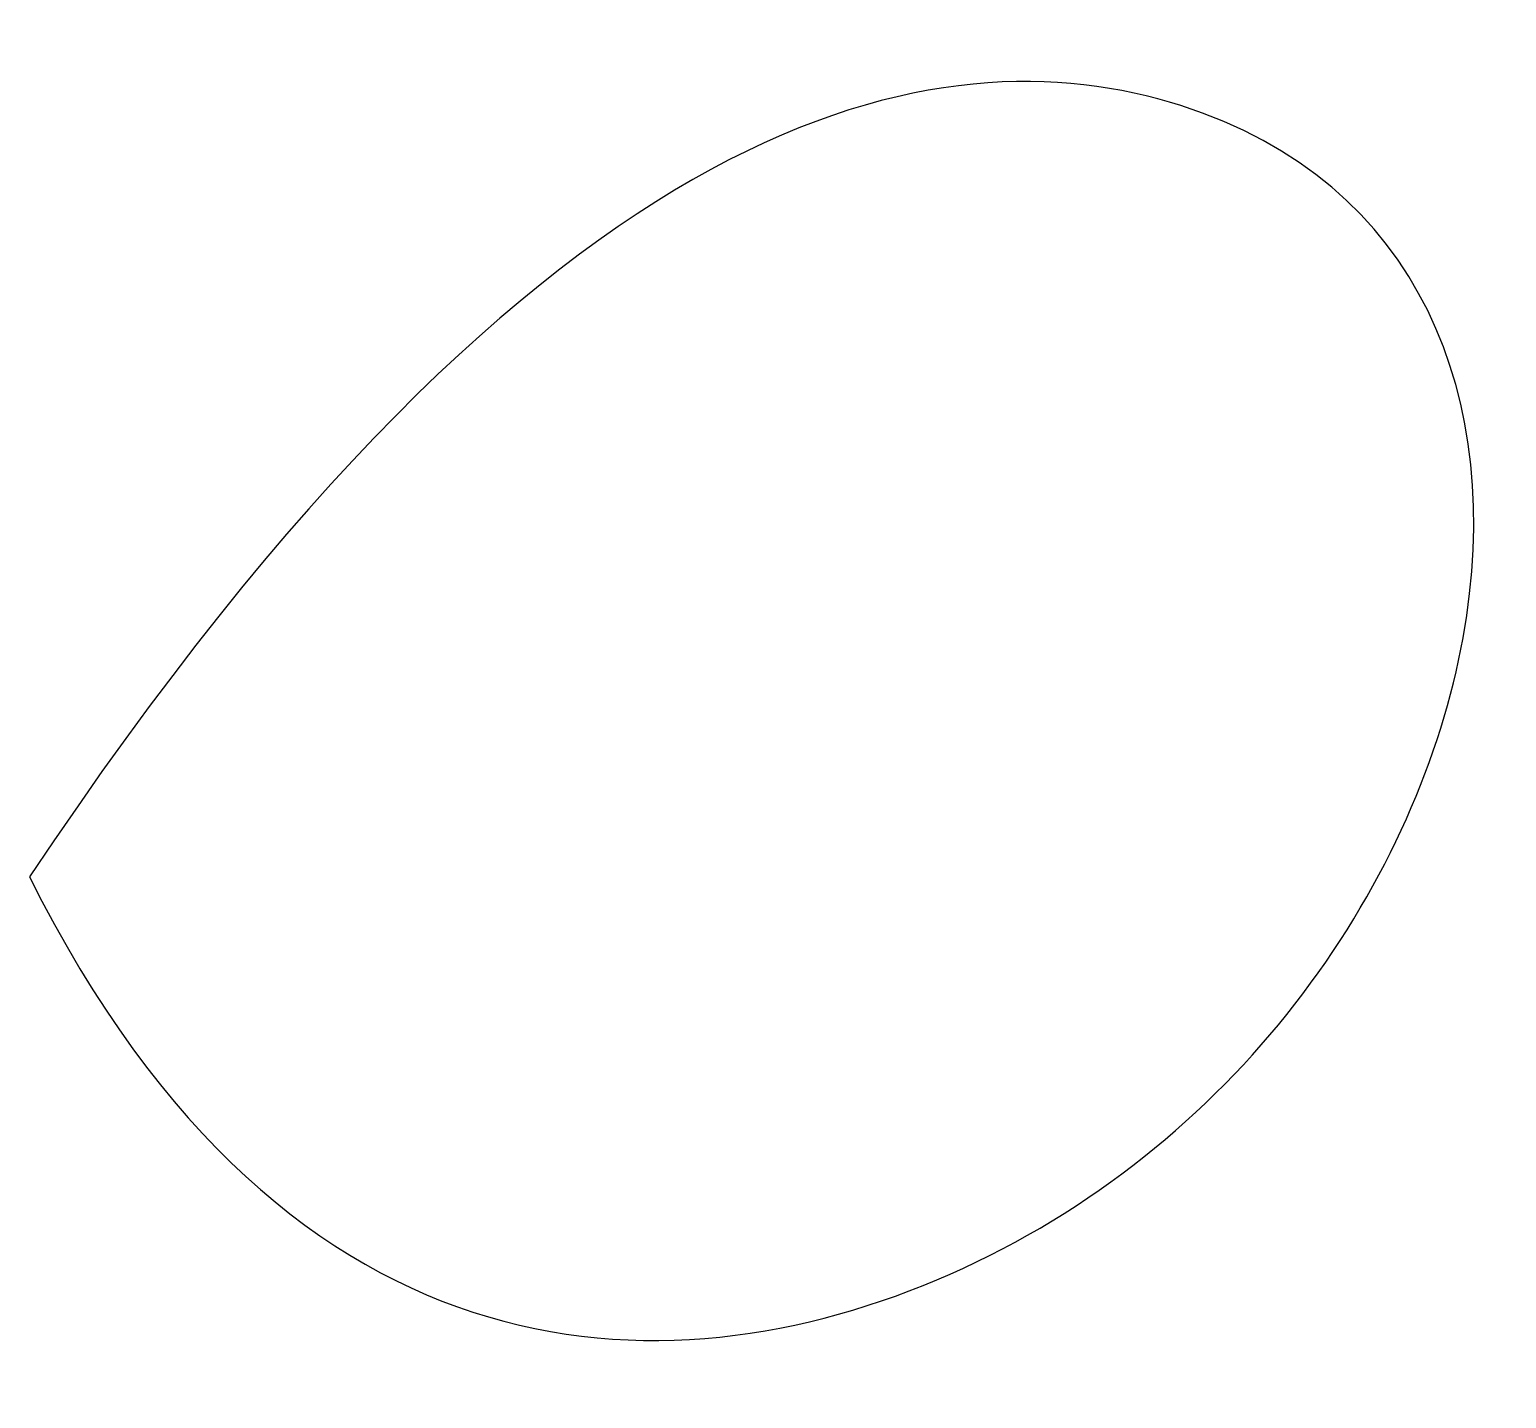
# Model space of a CAD drawing. Extents: x 0 to 5.67, y -2 to 3.25.
import ezdxf

# ---------------------------------------------------------------- set-up
doc = ezdxf.new("R2010")
doc.units = 0
doc.header["$MEASUREMENT"] = 0

msp = doc.modelspace()

# ---------------------------------------------------------------- linework, layer by layer
msp.add_open_spline([(0, 0), (2, 3), (5, 3.5), (6, 1), (4, -2), (1, -2), (0, 0)], degree=3)

doc.saveas('drawing.dxf')
